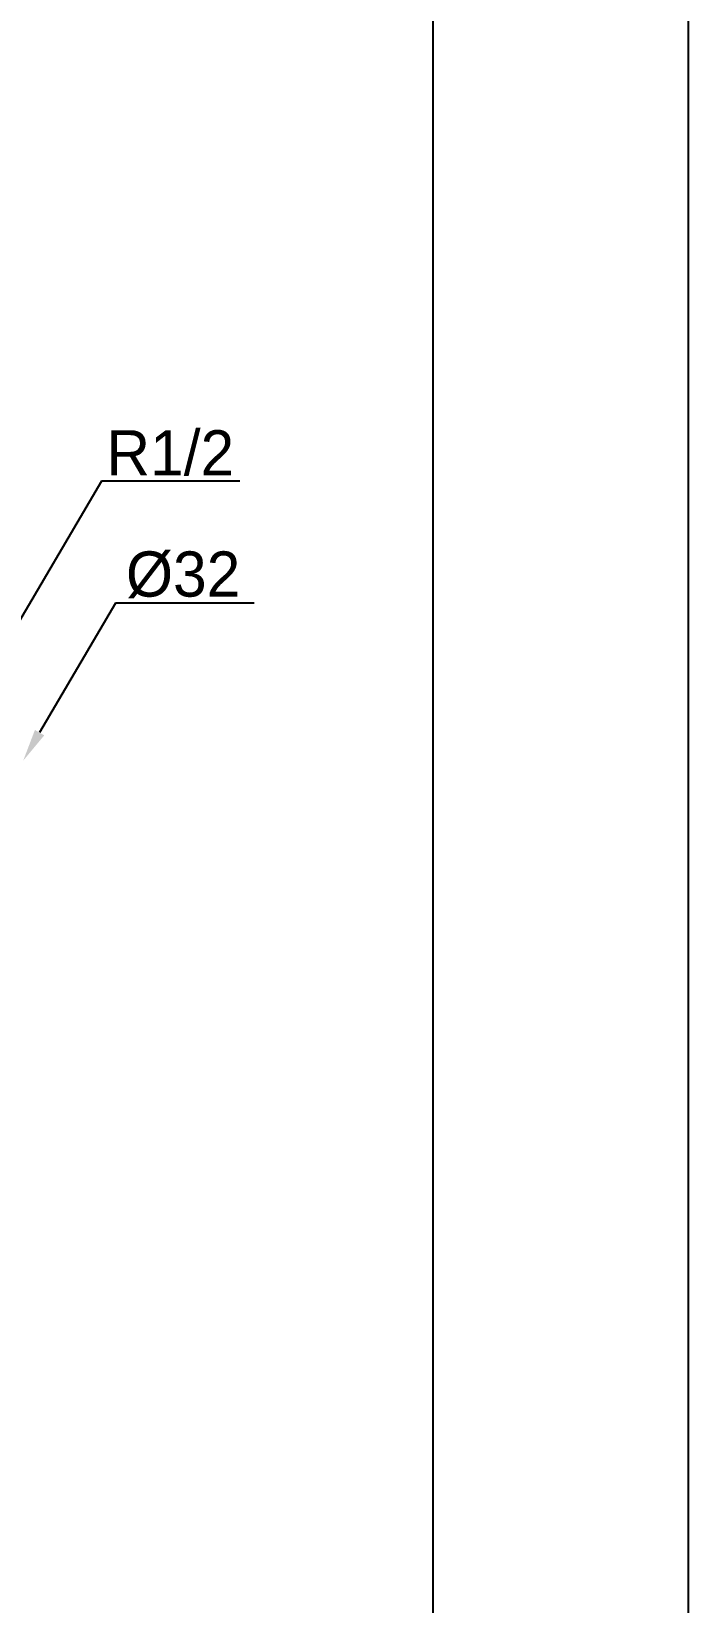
# Model space of a CAD drawing. Header units: millimetres. Extents: x 828 to 3253, y 585 to 4015.
# Drawn here: x 2846 to 3253, y 1339 to 2311 of the extents above; entities that cross this region are included whole.
import ezdxf
from ezdxf.lldxf.tags import DXFTag

# ---------------------------------------------------------------- set-up
doc = ezdxf.new("R2010")
doc.units = ezdxf.units.MM
doc.header["$LTSCALE"] = 0.2
doc.layers.add('1', color=2, linetype='CENTER')
doc.layers.add('YA', color=7, linetype='Continuous')
doc.layers.add('LINE', color=7, linetype='Continuous', lineweight=25)
doc.styles.add('h', font='', dxfattribs={"height": 28})
doc.styles.get('h').set_extended_font_data('Haansoft Batang')
tags = doc.linetypes.add('Amconstr', pattern=[9999, 9999, 0]).pattern_tags.tags
tags[6:7] = [DXFTag(74, 4), DXFTag(75, 0), DXFTag(340, '0'), DXFTag(46, 1.0), DXFTag(50, 0.0), DXFTag(44, 0.0), DXFTag(45, 0.0)]
tags[4:5] = [DXFTag(74, 4), DXFTag(75, 0), DXFTag(340, '0'), DXFTag(46, 1.0), DXFTag(50, 0.0), DXFTag(44, 0.0), DXFTag(45, 0.0)]
tags = doc.linetypes.add('CENTER', pattern=[50.8, 31.75, -6.35, 6.35, -6.35]).pattern_tags.tags
tags[10:11] = [DXFTag(74, 4), DXFTag(75, 0), DXFTag(340, '0'), DXFTag(46, 1.0), DXFTag(50, 0.0), DXFTag(44, 0.0), DXFTag(45, 0.0)]
tags[8:9] = [DXFTag(74, 4), DXFTag(75, 0), DXFTag(340, '0'), DXFTag(46, 1.0), DXFTag(50, 0.0), DXFTag(44, 0.0), DXFTag(45, 0.0)]
tags[6:7] = [DXFTag(74, 4), DXFTag(75, 0), DXFTag(340, '0'), DXFTag(46, 1.0), DXFTag(50, 0.0), DXFTag(44, 0.0), DXFTag(45, 0.0)]
tags[4:5] = [DXFTag(74, 4), DXFTag(75, 0), DXFTag(340, '0'), DXFTag(46, 1.0), DXFTag(50, 0.0), DXFTag(44, 0.0), DXFTag(45, 0.0)]

msp = doc.modelspace()

# ---------------------------------------------------------------- linework, layer by layer
at = {"layer": '1', "color": 0, "linetype": 'ByBlock'}
for p, q in [((2889.78, 2032.78, 9.25), (2831.54, 1933.3, 9.25)), ((2975.43, 2032.78, 9.25), (2889.78, 2032.78, 9.25)), ((2898.45, 1957.22, 9.25), (2851.51, 1877.04, 9.25)), ((2984.34, 1957.22, 9.25), (2898.45, 1957.22, 9.25))]:
    msp.add_line(p, q, dxfattribs=at)
at = {"layer": '1', "color": 0}
msp.add_solid([(2854.38, 1875.36, 9.25), (2848.63, 1878.72, 9.25), (2841.4, 1859.78, 9.25)], dxfattribs=at)
at = {"layer": 'LINE', "linetype": 'Amconstr'}
msp.add_line((3095.11, 727.32), (3095.11, 3895.32), dxfattribs=at)
at = {"layer": 'YA', "color": 0}
msp.add_lwpolyline([(827.75, 584.84), (3253.25, 584.84), (3253.25, 4015.19), (827.75, 4015.19)], close=True, dxfattribs=at)

# ---------------------------------------------------------------- texts
at = {"layer": '1', "color": 0, "char_height": 28, "attachment_point": 5, "style": 'h'}
for s, insert in [('R1/2', (2932.42, 2050.05, 9.25)), ('%%C32', (2940.38, 1974.7, 9.25))]:
    msp.add_mtext(s, dxfattribs=dict(at, insert=insert))

doc.saveas('drawing.dxf')
